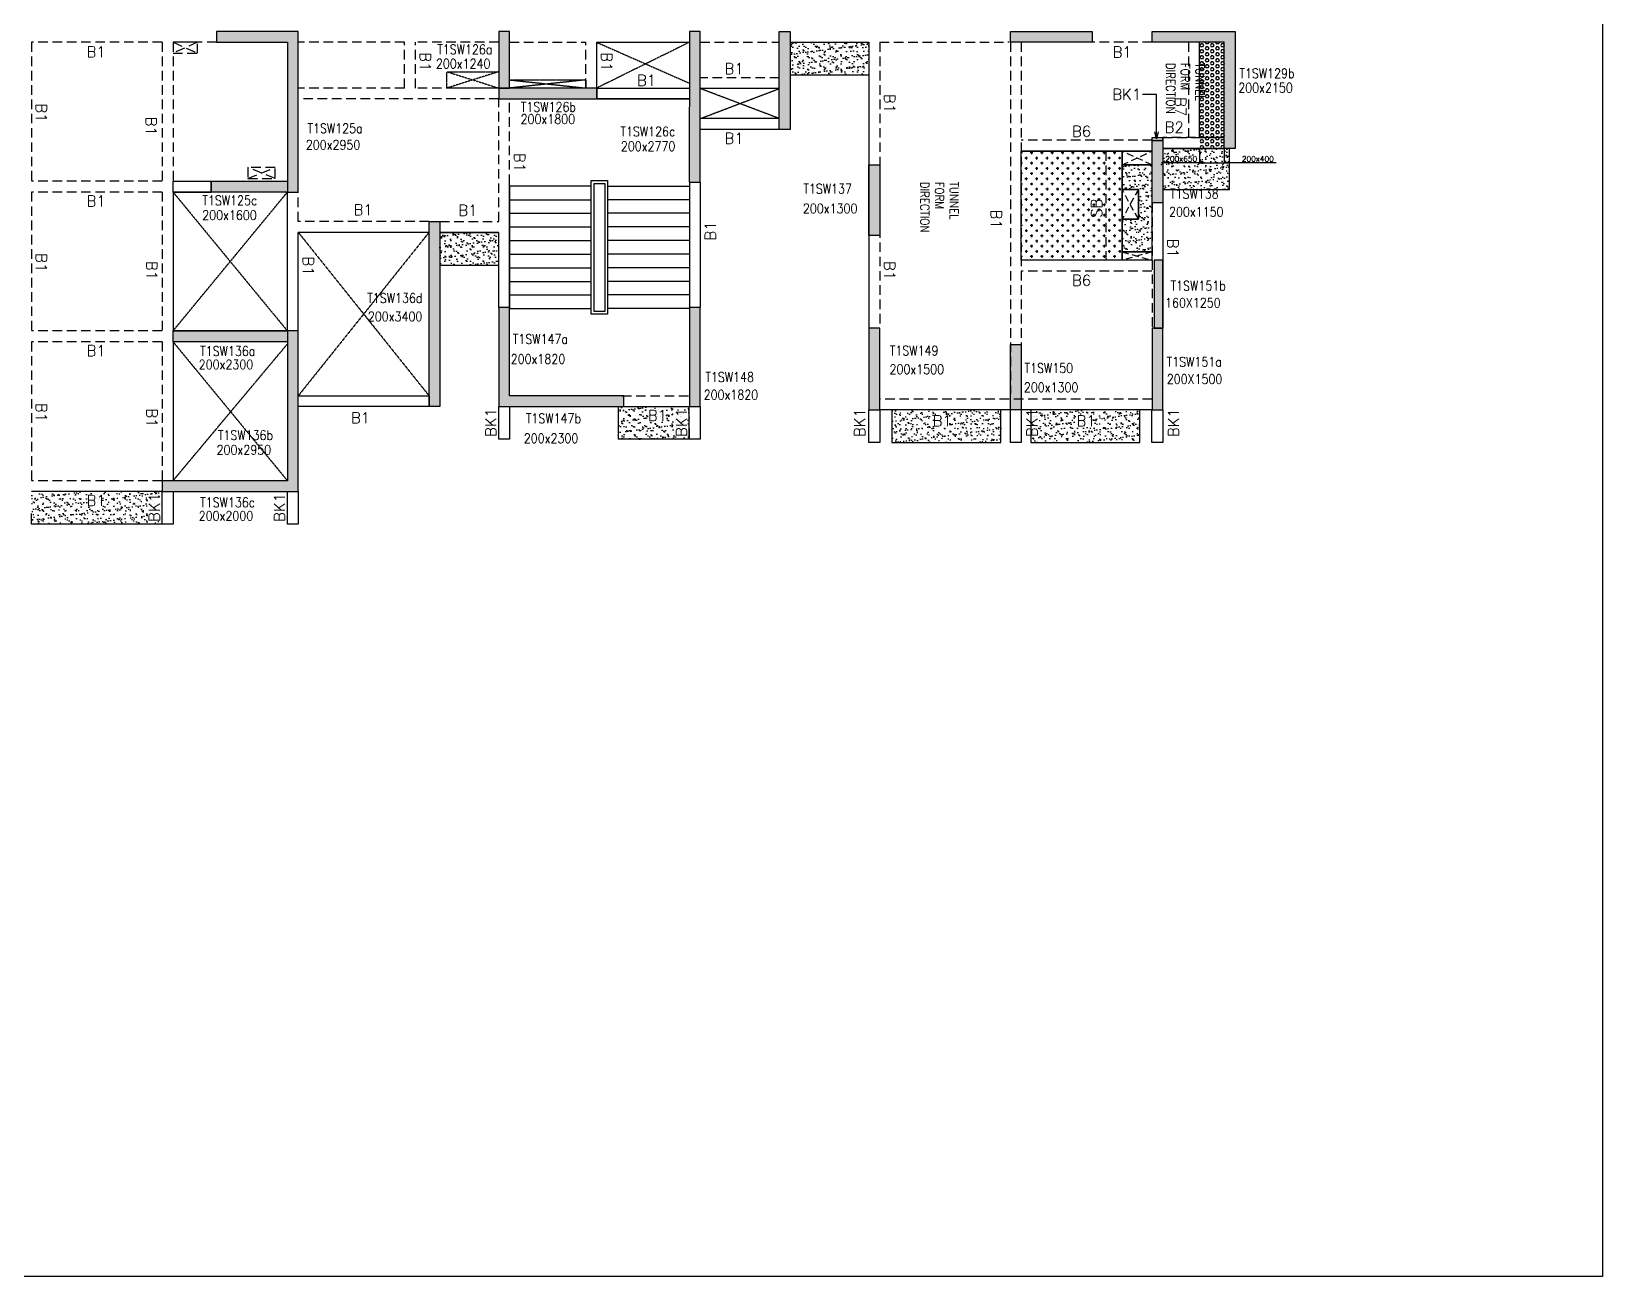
# Model space of a CAD drawing. Header units: millimetres. Extents: x 1078357 to 2594950, y -5122486 to -4636555.
# Drawn here: x 1298697 to 1327545, y -4684349 to -4661484 of the extents above; entities that cross this region are included whole.
import ezdxf

# ---------------------------------------------------------------- set-up
doc = ezdxf.new("R2010")
doc.units = ezdxf.units.MM
doc.header["$PDMODE"] = 35
for name, pattern in [('CONTINOUS', [0]), ('HIDDEN', [0.375, 0.25, -0.125]), ('New Retail block$0$CONTINOUS', [0])]:
    doc.linetypes.add(name, pattern=pattern)
doc.layers.get('0').update_dxf_attribs({"lineweight": 0})
doc.layers.get('Defpoints').update_dxf_attribs({"lineweight": 0})
for name, color, linetype in [('B-200x325', 201, 'HIDDEN'), ('B-200x400', 44, 'HIDDEN'), ('DROP SLAB', 8, 'Continuous'), ('NON STR. RCC WALL', 6, 'Continuous'), ('S-BEAM', 3, 'HIDDEN'), ('S-BEAM NO.', 6, 'Continuous'), ('S-COLUMN', 1, 'Continuous'), ('S-CUTOUT', 8, 'HIDDEN'), ('S-SLAB-PROJECTION', 54, 'New Retail block$0$CONTINOUS'), ('S-STAIR', 31, 'Continuous'), ('SLAB FOLD', 8, 'Continuous'), ('TEXT', 7, 'Continuous')]:
    doc.layers.add(name, color=color, linetype=linetype)
for name, color, linetype, lineweight in [('Boundary', 40, 'Continuous', 30), ('COL. NO.', 30, 'Continuous', 25), ('COL. SIZE', 7, 'Continuous', 25), ('DIM', 9, 'Continuous', 25), ('HATCH', 8, 'Continuous', 30), ('Origin', 40, 'Continuous', 30)]:
    doc.layers.add(name, color=color, linetype=linetype, lineweight=lineweight)
doc.styles.add('Roman', font='romans')
doc.styles.add('ROMANS', font='romans.shx', dxfattribs={"width": 0.85})
doc.dimstyles.new('HARESH', dxfattribs={"dimtxt": 150, "dimasz": 75, "dimexe": 0, "dimexo": 0, "dimgap": 25, "dimtad": 1, "dimdec": 0, "dimdsep": 46, "dimtxsty": 'Roman', "dimblk": 'OBLIQUE', "dimcen": 225, "dimdle": 25, "dimclrd": 2, "dimclre": 2, "dimclrt": 7, "dimadec": 8, "dimazin": 1, "dimtfac": 1, "dimtdec": 0, "dimtmove": 0, "dimatfit": 0, "dimfxl": 1, "dimlwd": -1, "dimlwe": -1, "dimarcsym": 0})
pattern_1 = [(37.47015413, (-4966010.8, 23387093.43), (-4.72361136, 146.8264517), [0, -115.824, 0, -129.54, 0, -123.825]), (7.4701541, (-4966010.8, 23387093.43), (134.9689868, 214.9772528), [0, -62.484, 0, -104.394, 0, -40.005]), (327.47015413, (-4966104.53, 23387093.48), (237.29790347, 0.3075449), [0, -38.1, 0, -137.16, 0, -179.07]), (317.4701541, (-4966104.53, 23387093.48), (229.1017424, 66.759465), [0, -19.05, 0, -89.916, 0, -102.87])]

# ---------------------------------------------------------------- blocks, each defined once
blk = doc.blocks.new('_Oblique')
at = {"color": 0, "linetype": 'ByBlock', "lineweight": -2}
blk.add_line((-0.5, -0.5), (0.5, 0.5), dxfattribs=at)
blk = doc.blocks.new('*D1123')
at = {"layer": 'Defpoints', "color": 0, "ltscale": 700, "transparency": 16777216}
for p in [(1320146, -4663634, 0), (1320596, -4663634, 0), (1320596, -4663900)]:
    blk.add_point(p, dxfattribs=at)
at = {"layer": 'DIM', "color": 2, "ltscale": 700, "transparency": 16777216}
for p, q in [((1320146, -4663634), (1320146, -4663900)), ((1320596, -4663634), (1320596, -4663900)), ((1320146, -4663900), (1320071, -4663900)), ((1320146, -4663900), (1320596, -4663900)), ((1320146, -4663900), (1320596, -4663900)), ((1320596, -4663900), (1320671, -4663900)), ((1321553, -4663900), (1320596, -4663900))]:
    blk.add_line(p, q, dxfattribs=at)
at = {"layer": 'DIM', "color": 2, "ltscale": 700, "transparency": 16777216, "xscale": 75, "yscale": 75, "zscale": 75}
blk.add_blockref('_Oblique', (1320146, -4663900), dxfattribs=at)
at = {"layer": 'DIM', "color": 2, "ltscale": 700, "transparency": 16777216, "xscale": 75, "yscale": 75, "zscale": 75, "rotation": 180}
blk.add_blockref('_Oblique', (1320596, -4663900), dxfattribs=at)
at = {"layer": 'DIM', "color": 7, "ltscale": 700, "transparency": 16777216, "insert": (1321216, -4663825), "char_height": 150, "attachment_point": 5, "style": 'Roman'}
blk.add_mtext('{\\H0.666667x;200x400}', dxfattribs=at)
blk = doc.blocks.new('*D1124')
at = {"layer": 'Defpoints', "color": 0, "ltscale": 700, "transparency": 16777216}
for p in [(1319471, -4663634, 0), (1320146, -4663634), (1319471, -4663900)]:
    blk.add_point(p, dxfattribs=at)
at = {"layer": 'DIM', "color": 2, "ltscale": 700, "transparency": 16777216}
for p, q in [((1319471, -4663634), (1319471, -4663900)), ((1320146, -4663634), (1320146, -4663900)), ((1320171, -4663900), (1319446, -4663900))]:
    blk.add_line(p, q, dxfattribs=at)
at = {"layer": 'DIM', "color": 2, "ltscale": 700, "transparency": 16777216, "xscale": 75, "yscale": 75, "zscale": 75, "rotation": 180}
blk.add_blockref('_Oblique', (1319471, -4663900), dxfattribs=at)
at = {"layer": 'DIM', "color": 2, "ltscale": 700, "transparency": 16777216, "xscale": 75, "yscale": 75, "zscale": 75}
blk.add_blockref('_Oblique', (1320146, -4663900), dxfattribs=at)
at = {"layer": 'DIM', "color": 7, "ltscale": 700, "transparency": 16777216, "insert": (1319809, -4663825), "char_height": 150, "attachment_point": 5, "style": 'Roman'}
blk.add_mtext('{\\H0.666667x;200x650}', dxfattribs=at)

msp = doc.modelspace()

# ---------------------------------------------------------------- hatches: boundary and pattern name
at = {"layer": 'DROP SLAB'}
h = msp.add_hatch(dxfattribs=at)
h.set_pattern_fill('CROSS', color=8, scale=15, angle=0.03079)
h.set_pattern_definition([(180.03079016, (-3131444.87, 14069191.235), (-95.1987999, -95.3011726), [47.625, -142.875]), (270.03079016, (-3131468.69, 14069215.03), (95.3011726, -95.1987999), [47.625, -142.875])])
h.paths.add_polyline_path([(1318721.6, -4665684.2), (1316871.5, -4665684.1), (1316871.5, -4663684.3), (1318721.6, -4663684.4)])
at = {"layer": 'HATCH'}
h = msp.add_hatch(dxfattribs=at)
h.set_pattern_fill('AR-SAND', color=8, scale=3, angle=179.97015)
h.set_pattern_definition([(37.4701541, (-2763766.38, 14021004.98), (-4.72361136, 146.8264517), [0, -115.824, 0, -129.54, 0, -123.825]), (7.4701541, (-2763766.38, 14021004.98), (134.9689868, 214.9772528), [0, -62.484, 0, -104.394, 0, -40.005]), (327.4701541, (-2763860.1, 14021005.02), (237.2979035, 0.3075449), [0, -38.1, 0, -137.16, 0, -179.07]), (317.4701541, (-2763860.1, 14021005.02), (229.1017424, 66.759465), [0, -19.05, 0, -89.916, 0, -102.87])])
h.paths.add_polyline_path([(1314071.9, -4661684.3), (1312626.9, -4661684.3), (1312626.9, -4662284.5), (1314071.9, -4662284.5)])
at = {"layer": 'HATCH', "ltscale": 1000}
h = msp.add_hatch(dxfattribs=at)
h.set_pattern_fill('HEX', color=8, scale=10, angle=180)
h.set_pattern_definition([(180, (135672.024, 213489.83), (-7e-15, -54.99261315), [31.75, -63.5]), (300, (135672.024, 213489.83), (47.625, 27.4963066), [31.75, -63.5]), (240, (135640.274, 213489.83), (47.625, -27.4963066), [31.75, -63.5])])
h.paths.add_polyline_path([(1320596.7, -4663634.4), (1320146.7, -4663634.4), (1320146.7, -4661684.5), (1320596.7, -4661684.5)])
at = {"layer": 'HATCH'}
h = msp.add_hatch(dxfattribs=at)
h.set_pattern_fill('AR-SAND', color=8, scale=3, angle=179.97015)
h.set_pattern_definition([(37.4701541, (-2772886.37, 14019055.06), (-4.72361136, 146.8264517), [0, -115.824, 0, -129.54, 0, -123.825]), (7.4701541, (-2772886.37, 14019055.06), (134.9689868, 214.9772528), [0, -62.484, 0, -104.394, 0, -40.005]), (327.4701541, (-2772980.1, 14019055.11), (237.2979035, 0.3075449), [0, -38.1, 0, -137.16, 0, -179.07]), (317.4701541, (-2772980.1, 14019055.1), (229.1017424, 66.759465), [0, -19.05, 0, -89.916, 0, -102.87])])
h.paths.add_polyline_path([(1320696.6, -4663634.3), (1319471.9, -4663634.3), (1319471.9, -4664384.3), (1320696.6, -4664384.3)])
h = msp.add_hatch(dxfattribs=at)
h.set_pattern_fill('AR-SAND', color=8, scale=3, angle=359.97015)
h.set_pattern_definition([(37.47015413, (-3703111.55, 18703074.26), (-4.72361136, 146.8264517), [0, -115.824, 0, -129.54, 0, -123.825]), (7.4701541, (-3703111.55, 18703074.26), (134.9689868, 214.9772528), [0, -62.484, 0, -104.394, 0, -40.005]), (327.4701541, (-3703205.27, 18703074.31), (237.2979035, 0.3075449), [0, -38.1, 0, -137.16, 0, -179.07]), (317.4701541, (-3703205.27, 18703074.3), (229.1017424, 66.759465), [0, -19.05, 0, -89.916, 0, -102.87])])
h.paths.add_polyline_path([(1319271.6, -4665534.4), (1318721.6, -4665534.4), (1318721.6, -4664934.3), (1319021.6, -4664934.3), (1319021.6, -4664384.4), (1318721.6, -4664384.4), (1318721.6, -4663934.4), (1319271.6, -4663934.4)])
h = msp.add_hatch(dxfattribs=at)
h.set_pattern_fill('AR-SAND', color=8, scale=3, angle=179.97015)
h.set_pattern_definition([(37.47015413, (-3860991.09, 18705024.16), (-4.72361136, 146.8264517), [0, -115.824, 0, -129.54, 0, -123.825]), (7.4701541, (-3860991.1, 18705024.16), (134.9689868, 214.9772528), [0, -62.484, 0, -104.394, 0, -40.005]), (327.4701541, (-3861084.82, 18705024.21), (237.2979035, 0.3075449), [0, -38.1, 0, -137.16, 0, -179.07]), (317.4701541, (-3861084.82, 18705024.21), (229.1017424, 66.759465), [0, -19.05, 0, -89.916, 0, -102.87])])
h.paths.add_polyline_path([(1307276.9, -4665174.3), (1306196.9, -4665174.3), (1306196.9, -4665774.3), (1307276.9, -4665774.3)])
h = msp.add_hatch(dxfattribs=at)
h.set_pattern_fill('AR-SAND', color=8, scale=3, angle=179.97015)
h.set_pattern_definition(pattern_1)
h.paths.add_polyline_path([(1310776.9, -4668972.7), (1309476.9, -4668974.4), (1309476.9, -4668374.4), (1309536.9, -4668374.4), (1309576.9, -4668374.4), (1310776.9, -4668374.4), (1310776.9, -4668972.7)], is_closed=False)
h.paths.add_polyline_path([(1310369.6, -4668387.9), (1310002.9, -4668387.9), (1310002.9, -4668687.9), (1310369.6, -4668687.9)], flags=24)
h = msp.add_hatch(dxfattribs=at)
h.set_pattern_fill('AR-SAND', color=8, scale=3, angle=179.97015)
h.set_pattern_definition([(37.47015413, (-3868786.08, 18703074.25), (-4.72361136, 146.8264517), [0, -115.824, 0, -129.54, 0, -123.825]), (7.4701541, (-3868786.08, 18703074.25), (134.9689868, 214.9772528), [0, -62.484, 0, -104.394, 0, -40.005]), (327.4701541, (-3868879.81, 18703074.3), (237.2979035, 0.3075449), [0, -38.1, 0, -137.16, 0, -179.07]), (317.4701541, (-3868879.81, 18703074.3), (229.1017424, 66.759465), [0, -19.05, 0, -89.916, 0, -102.87])])
h.paths.add_polyline_path([(1316496.9, -4668434.4), (1314496.9, -4668434.4), (1314496.9, -4669034.4), (1316496.9, -4669034.4)])
h = msp.add_hatch(dxfattribs=at)
h.set_pattern_fill('AR-SAND', color=8, scale=3, angle=179.97015)
h.set_pattern_definition([(37.47015413, (-3871336.08, 18703074.25), (-4.72361136, 146.8264517), [0, -115.824, 0, -129.54, 0, -123.825]), (7.4701541, (-3871336.08, 18703074.25), (134.9689868, 214.9772528), [0, -62.484, 0, -104.394, 0, -40.005]), (327.4701541, (-3871429.81, 18703074.3), (237.2979035, 0.3075449), [0, -38.1, 0, -137.16, 0, -179.07]), (317.4701541, (-3871429.81, 18703074.3), (229.1017424, 66.759465), [0, -19.05, 0, -89.916, 0, -102.87])])
h.paths.add_polyline_path([(1319046.9, -4668434.4), (1317046.9, -4668434.4), (1317046.9, -4669034.4), (1319046.9, -4669034.4)])
h = msp.add_hatch(dxfattribs=at)
h.set_pattern_fill('AR-SAND', color=8, scale=3, angle=179.97015)
h.set_pattern_definition(pattern_1)
h.paths.add_polyline_path([(1298696.9, -4669934.4), (1301096.9, -4669934.4), (1301096.9, -4670534.4), (1298696.9, -4670534.4)])
at = {"layer": 'S-COLUMN', "lineweight": 25}
h = msp.add_hatch(color=1, dxfattribs=at)
h.dxf.hatch_style = 1
h.paths.add_polyline_path([(1302096.7, -4661684.4), (1303396.7, -4661684.4), (1303396.7, -4664434.4), (1303596.7, -4664434.4), (1303596.7, -4661484.4), (1302096.7, -4661484.4)])
h = msp.add_hatch(color=1, dxfattribs=at)
h.dxf.hatch_style = 1
h.paths.add_polyline_path([(1307476.7, -4661484.4), (1307276.7, -4661484.4), (1307276.7, -4662524.4), (1307476.7, -4662524.4)])
h = msp.add_hatch(color=1, dxfattribs=at)
h.dxf.hatch_style = 1
h.paths.add_polyline_path([(1310976.7, -4661484.4), (1310776.7, -4661484.4), (1310776.7, -4664254.4), (1310976.7, -4664254.4)])
h = msp.add_hatch(color=1, dxfattribs=at)
h.dxf.hatch_style = 1
h.paths.add_polyline_path([(1312626.7, -4663284.4), (1312426.7, -4663284.4), (1312426.7, -4661484.4), (1312626.7, -4661484.4)])
h = msp.add_hatch(color=1, dxfattribs=at)
h.dxf.hatch_style = 1
h.paths.add_polyline_path([(1316671.7, -4661484.4), (1318171.7, -4661484.4), (1318171.7, -4661684.4), (1316671.7, -4661684.4)])
h = msp.add_hatch(color=1, dxfattribs=at)
h.dxf.hatch_style = 1
h.paths.add_polyline_path([(1320596.7, -4661684.4), (1319271.7, -4661684.4), (1319271.7, -4661484.4), (1320796.7, -4661484.4), (1320796.7, -4663634.4), (1320596.7, -4663634.4)])
h = msp.add_hatch(color=1, dxfattribs=at)
h.dxf.hatch_style = 1
h.paths.add_polyline_path([(1307276.7, -4662724.4), (1309076.7, -4662724.4), (1309076.7, -4662524.5), (1307276.7, -4662524.5)])
h = msp.add_hatch(color=1, dxfattribs=at)
h.dxf.hatch_style = 1
h.paths.add_polyline_path([(1319271.7, -4663484.4), (1319471.7, -4663484.4), (1319471.7, -4664634.4), (1319271.7, -4664634.4)])
h = msp.add_hatch(color=1, dxfattribs=at)
h.dxf.hatch_style = 1
h.paths.add_polyline_path([(1314221.7, -4663934.4), (1314207.9, -4663934.4), (1314163, -4663934.4), (1314071.7, -4663934.4), (1314071.7, -4665234.4), (1314271.7, -4665234.4), (1314271.7, -4664084.4), (1314271.7, -4663934.4)])
h = msp.add_hatch(color=1, dxfattribs=at)
h.dxf.hatch_style = 1
h.paths.add_polyline_path([(1303396.7, -4664234.4), (1303396.7, -4664434.4), (1301996.7, -4664434.4), (1301996.7, -4664234.4)])
h = msp.add_hatch(color=1, dxfattribs=at)
h.dxf.hatch_style = 1
h.paths.add_polyline_path([(1305996.7, -4664974.4), (1305996.7, -4668374.4), (1306196.7, -4668374.4), (1306196.7, -4664974.4)])
at = {"layer": 'S-COLUMN', "lineweight": 25, "extrusion": (-1.00316e-06, -2.11765e-11, 1)}
h = msp.add_hatch(color=1, dxfattribs=at)
h.dxf.hatch_style = 1
h.paths.add_polyline_path([(1319311.7, -4666934.4), (1319471.7, -4666934.4), (1319471.7, -4665684.2), (1319311.7, -4665684.2)])
at = {"layer": 'S-COLUMN', "lineweight": 25}
h = msp.add_hatch(color=1, dxfattribs=at)
h.dxf.hatch_style = 1
h.paths.add_polyline_path([(1307276.7, -4668374.4), (1309576.7, -4668374.4), (1309576.7, -4668174.4), (1307476.7, -4668174.4), (1307476.7, -4666554.4), (1307276.7, -4666554.4)])
h = msp.add_hatch(color=1, dxfattribs=at)
h.dxf.hatch_style = 1
h.paths.add_polyline_path([(1310976.7, -4666554.4), (1310776.7, -4666554.4), (1310776.7, -4668374.4), (1310976.7, -4668374.4)])
h = msp.add_hatch(color=1, dxfattribs=at)
h.dxf.hatch_style = 1
h.paths.add_polyline_path([(1301096.7, -4669934.4), (1303596.7, -4669934.4), (1303596.7, -4666984.4), (1303396.7, -4666984.4), (1303396.7, -4669734.4), (1301096.7, -4669734.4), (1301096.7, -4669934.4)], is_closed=False)
h = msp.add_hatch(color=1, dxfattribs=at)
h.dxf.hatch_style = 1
h.paths.add_polyline_path([(1301296.7, -4666984.4), (1303396.7, -4666984.4), (1303396.7, -4667184.4), (1301296.7, -4667184.4)])
h = msp.add_hatch(color=1, dxfattribs=at)
h.dxf.hatch_style = 1
h.paths.add_polyline_path([(1303396.7, -4666984.4), (1301296.7, -4666984.4), (1301296.7, -4667184.4), (1303396.7, -4667184.4)])
h = msp.add_hatch(color=1, dxfattribs=at)
h.dxf.hatch_style = 1
h.paths.add_polyline_path([(1314071.7, -4668434.4), (1314271.7, -4668434.4), (1314271.7, -4666934.4), (1314071.7, -4666934.4)])
h = msp.add_hatch(color=1, dxfattribs=at)
h.dxf.hatch_style = 1
h.paths.add_polyline_path([(1319271.7, -4668434.4), (1319471.7, -4668434.4), (1319471.7, -4666934.4), (1319271.7, -4666934.4)])
h = msp.add_hatch(color=1, dxfattribs=at)
h.dxf.hatch_style = 1
h.paths.add_polyline_path([(1316871.7, -4667234.4), (1316871.7, -4668434.4), (1316671.7, -4668434.4), (1316671.7, -4667234.4)])

# ---------------------------------------------------------------- linework, layer by layer
at = {"layer": 'B-200x400', "linetype": 'HIDDEN', "ltscale": 500}
msp.add_line((1320146.4, -4663434.4, 0), (1320596.4, -4663434.4, 0), dxfattribs=at)
at = {"layer": 'B-200x400', "linetype": 'ByBlock', "ltscale": 500}
msp.add_line((1320146.4, -4663634.4, 0), (1320596.4, -4663634.4, 0), dxfattribs=at)
at = {"layer": 'Boundary', "ltscale": 700, "elevation": 0}
msp.add_lwpolyline([(1220842.9, -4636994.1), (1327544.7, -4636994.1), (1327544.7, -4684348.8), (1220842.9, -4684348.8)], close=True, dxfattribs=at)
at = {"layer": 'DROP SLAB', "color": 3, "linetype": 'CONTINOUS', "ltscale": 500, "elevation": 0}
for points in [[(1318721.6, -4665684.2), (1316871.5, -4665684.1), (1316871.5, -4663684.3), (1318721.6, -4663684.4)], [(1319271.4, -4663934.4), (1318721.6, -4663934.4), (1318721.6, -4663684.4), (1319271.4, -4663684.4)], [(1319021.6, -4664934.4), (1318721.6, -4664934.4), (1318721.6, -4664384.4), (1319021.6, -4664384.4)], [(1319271.6, -4665684.1), (1318721.6, -4665684.1), (1318721.6, -4665534.4), (1319271.6, -4665534.4)]]:
    msp.add_lwpolyline(points, close=True, dxfattribs=at)
at = {"layer": 'NON STR. RCC WALL', "elevation": 0}
for points in [[(1310776.7, -4662524.4), (1310776.7, -4662724.4), (1309076.7, -4662724.4), (1309076.7, -4662524.5)], [(1301996.7, -4664234.4), (1301996.7, -4664434.4), (1301296.7, -4664434.5), (1301296.7, -4664234.5)], [(1305996.7, -4668174.4), (1305996.7, -4668374.4), (1303596.7, -4668374.4), (1303596.7, -4668174.4)]]:
    msp.add_lwpolyline(points, close=True, dxfattribs=at)
at = {"layer": 'Origin', "ltscale": 700}
msp.add_point((1303396.7, -4669734.4, 0), dxfattribs=at)
at = {"layer": 'S-BEAM', "linetype": 'HIDDEN', "ltscale": 700}
for p, q in [((1298696.9, -4661684.4, 0), (1298696.9, -4664234.4, 0)), ((1301096.9, -4661684.4, 0), (1298696.9, -4661684.4, 0)), ((1301096.9, -4661684.4, 0), (1301096.9, -4664234.4, 0)), ((1301296.9, -4661684.4, 0), (1301296.9, -4664234.4, 0)), ((1302096.9, -4661684.4, 0), (1301296.9, -4661684.4, 0)), ((1305546.9, -4661684.4, 0), (1303596.9, -4661684.4, 0)), ((1305546.9, -4662524.4, 0), (1305546.9, -4661684.4, 0)), ((1307276.9, -4661684.4, 0), (1305746.9, -4661684.4, 0)), ((1305746.9, -4662524.4, 0), (1305746.9, -4661684.4, 0)), ((1307476.9, -4661684.4, 0), (1308876.9, -4661684.4, 0)), ((1308876.9, -4662524.4, 0), (1308876.9, -4661684.4, 0)), ((1310976.9, -4661684.4, 0), (1312426.9, -4661684.4, 0)), ((1314271.9, -4661684.4, 0), (1314271.9, -4666934.3, 0)), ((1314271.9, -4661684.4, 0), (1316621.9, -4661684.4, 0)), ((1319271.9, -4661684.4, 0), (1316621.9, -4661684.4, 0)), ((1316671.9, -4661684.4, 0), (1316671.9, -4668134.3, 0)), ((1316871.9, -4661684.4, 0), (1316871.9, -4668134.3, 0)), ((1312426.9, -4662334.3, 0), (1310976.9, -4662334.3, 0)), ((1305546.9, -4662524.4, 0), (1303596.9, -4662524.4, 0)), ((1307276.9, -4662524.4, 0), (1305746.9, -4662524.4, 0)), ((1307276.9, -4662724.4, 0), (1303596.9, -4662724.4, 0)), ((1307276.9, -4664974.4, 0), (1307276.9, -4662724.4, 0)), ((1307476.9, -4664284.4, 0), (1307476.9, -4662724.4, 0)), ((1319471.6, -4663434.4, 0), (1320146.4, -4663434.4, 0)), ((1320596.9, -4663434.3, 0), (1319471.9, -4663434.3, 0)), ((1318421.6, -4663684.4, 0), (1318421.6, -4665684.2, 0)), ((1301096.9, -4664234.4, 0), (1298696.9, -4664234.4, 0)), ((1301296.5, -4664234.4, 0), (1301996.5, -4664234.4, 0)), ((1298696.9, -4664434.4, 0), (1298696.9, -4666984.4, 0)), ((1301096.9, -4664434.4, 0), (1298696.9, -4664434.4, 0)), ((1301096.9, -4664434.4, 0), (1301096.9, -4666984.4, 0)), ((1303596.9, -4664974.4, 0), (1303596.9, -4664434.4, 0)), ((1319271.9, -4664634.4, 0), (1319271.9, -4666934.3, 0)), ((1305996.9, -4664974.4, 0), (1303596.9, -4664974.4, 0)), ((1306196.9, -4664974.4, 0), (1307276.9, -4664974.4, 0)), ((1301096.9, -4666984.4, 0), (1298696.9, -4666984.4, 0)), ((1298696.9, -4667184.4, 0), (1298696.9, -4669774.3, 0)), ((1301096.9, -4667184.4, 0), (1298696.9, -4667184.4, 0)), ((1301096.9, -4667184.4, 0), (1301096.9, -4669774.3, 0)), ((1309536.9, -4668174.4, 0), (1310776.9, -4668174.4, 0)), ((1319271.9, -4668234.4, 0), (1314271.9, -4668234.4, 0)), ((1301096.9, -4669734.4, 0), (1298696.9, -4669734.4, 0))]:
    msp.add_line(p, q, dxfattribs=at)
at = {"layer": 'S-BEAM', "linetype": 'CONTINOUS', "ltscale": 700}
for p, q in [((1309076.9, -4662524.4, 0), (1309076.9, -4661684.4, 0)), ((1309076.9, -4661684.4, 0), (1310776.9, -4661684.4, 0)), ((1312626.9, -4661684.4, 0), (1314071.9, -4661684.4, 0)), ((1314071.9, -4661684.4, 0), (1314071.9, -4666934.3, 0)), ((1319471.6, -4663634.4, 0), (1320146.4, -4663634.4, 0)), ((1307476.9, -4666554.4, 0), (1307476.9, -4664284.4, 0)), ((1301296.5, -4664434.4, 0), (1301996.5, -4664434.4, 0)), ((1301296.9, -4664434.4, 0), (1301296.9, -4666984.4, 0)), ((1303396.9, -4666984.4, 0), (1303396.9, -4664434.4, 0)), ((1319471.9, -4664634.4, 0), (1319471.9, -4666934.3, 0)), ((1305996.9, -4665174.4, 0), (1303596.9, -4665174.4, 0)), ((1303596.9, -4666984.4, 0), (1303596.9, -4665174.4, 0)), ((1306196.9, -4665174.4, 0), (1307276.9, -4665174.4, 0)), ((1307276.9, -4666554.4, 0), (1307276.9, -4665174.4, 0)), ((1303396.9, -4666984.4, 0), (1301296.9, -4666984.4, 0)), ((1301296.9, -4667184.4, 0), (1301296.9, -4669734.4, 0)), ((1303396.9, -4667184.4, 0), (1301296.9, -4667184.4, 0)), ((1307276.7, -4668974.3, 0), (1307276.7, -4668374.3, 0)), ((1307476.7, -4668374.3, 0), (1307476.7, -4668974.3, 0)), ((1309536.9, -4668374.4, 0), (1310776.9, -4668374.4, 0)), ((1310776.6, -4668974.3, 0), (1310776.6, -4668374.3, 0)), ((1310976.6, -4668374.3, 0), (1310976.6, -4668974.3, 0)), ((1314071.6, -4669034.4, 0), (1314071.6, -4668434.4, 0)), ((1314271.6, -4668434.4, 0), (1314271.6, -4669034.4, 0)), ((1319271.9, -4668434.4, 0), (1314271.9, -4668434.4, 0)), ((1316671.6, -4669034.4, 0), (1316671.6, -4668434.4, 0)), ((1316871.6, -4668434.4, 0), (1316871.6, -4669034.4, 0)), ((1319271.6, -4669034.4, 0), (1319271.6, -4668434.4, 0)), ((1319471.6, -4668434.4, 0), (1319471.6, -4669034.4, 0)), ((1307476.7, -4668974.3, 0), (1307276.7, -4668974.3, 0)), ((1310976.6, -4668974.3, 0), (1310776.6, -4668974.3, 0)), ((1314271.6, -4669034.4, 0), (1314071.6, -4669034.4, 0)), ((1316871.6, -4669034.4, 0), (1316671.6, -4669034.4, 0)), ((1319471.6, -4669034.4, 0), (1319271.6, -4669034.4, 0)), ((1301096.9, -4669934.4, 0), (1298696.9, -4669934.4, 0)), ((1301096.6, -4670534.4, 0), (1301096.6, -4669934.4, 0)), ((1301296.6, -4669934.4, 0), (1301296.6, -4670534.4, 0)), ((1303396.6, -4670534.4, 0), (1303396.6, -4669934.4, 0)), ((1303596.6, -4669934.4, 0), (1303596.6, -4670534.4, 0)), ((1301296.6, -4670534.4, 0), (1301096.6, -4670534.4, 0)), ((1303596.6, -4670534.4, 0), (1303396.6, -4670534.4, 0))]:
    msp.add_line(p, q, dxfattribs=at)
at = {"layer": 'S-BEAM', "ltscale": 700}
for p, q in [((1319946.4, -4663434.4, 0), (1319946.4, -4661684.4, 0)), ((1319271.4, -4663484.3, 0), (1316871.6, -4663484.3, 0)), ((1319271.6, -4665884.1, 0), (1316871.6, -4665884.1, 0))]:
    msp.add_line(p, q, dxfattribs=at)
at = {"layer": 'S-BEAM', "linetype": 'Continuous', "ltscale": 700}
for p, q in [((1320146.4, -4663434.4, 0), (1320146.4, -4661695, 0)), ((1309076.7, -4662524.5, 0), (1310776.7, -4662524.4, 0)), ((1312426.9, -4662534.3, 0), (1310976.9, -4662534.3, 0)), ((1309076.7, -4662724.4, 0), (1310776.7, -4662724.5, 0)), ((1312426.9, -4663084.3, 0), (1310976.9, -4663084.3, 0)), ((1312426.9, -4663284.3, 0), (1310976.9, -4663284.3, 0)), ((1319471.6, -4663484.4, 0), (1319471.6, -4663434.4, 0)), ((1319271.4, -4663684.3, 0), (1316871.6, -4663684.3, 0)), ((1320796.9, -4663634.3, 0), (1319471.9, -4663634.3, 0)), ((1310776.9, -4664254.4, 0), (1310776.9, -4666554.4, 0)), ((1310976.9, -4664254.4, 0), (1310976.9, -4666554.4, 0)), ((1319271.6, -4665684.1, 0), (1316871.6, -4665684.1, 0))]:
    msp.add_line(p, q, dxfattribs=at)
at = {"layer": 'S-BEAM', "linetype": 'ByBlock', "ltscale": 700}
msp.add_line((1318721.6, -4663684.4, 0), (1318721.6, -4665684.2, 0), dxfattribs=at)
at = {"layer": 'S-BEAM', "linetype": 'Continuous', "ltscale": 700, "elevation": 0}
msp.add_lwpolyline([(1319471.9, -4663484.4), (1319271.9, -4663484.4), (1319271.9, -4663434.2), (1319471.9, -4663434.2)], close=True, dxfattribs=at)
at = {"layer": 'S-BEAM', "linetype": 'CONTINOUS', "ltscale": 700, "elevation": 0}
msp.add_lwpolyline([(1303596.9, -4668174.4), (1305996.7, -4668174.4), (1305996.7, -4668374.4), (1303596.9, -4668374.4)], close=True, dxfattribs=at)
at = {"layer": 'S-COLUMN', "color": 1, "lineweight": 25}
msp.add_line((1309076.7, -4662524.5, 0), (1309076.7, -4662724.4, 0), dxfattribs=at)
at = {"layer": 'S-COLUMN', "color": 1, "lineweight": 25, "elevation": 0}
for points in [[(1302096.7, -4661684.4), (1303396.7, -4661684.4), (1303396.7, -4664434.4), (1303596.7, -4664434.4), (1303596.7, -4661484.4), (1302096.7, -4661484.4), (1302096.7, -4661684.4)], [(1320596.7, -4661684.4), (1319271.7, -4661684.4), (1319271.7, -4661484.4), (1320796.7, -4661484.4), (1320796.7, -4663634.4), (1320596.7, -4663634.4), (1320596.7, -4661684.4)], [(1301096.7, -4669934.4), (1303596.7, -4669934.4), (1303596.7, -4666984.4), (1303396.7, -4666984.4), (1303396.7, -4669734.4), (1301096.7, -4669734.4), (1301096.7, -4669934.4)]]:
    msp.add_lwpolyline(points, dxfattribs=at)
for points in [[(1307476.7, -4661484.4), (1307276.7, -4661484.4), (1307276.7, -4662524.5), (1307476.7, -4662524.5)], [(1310976.7, -4661484.4), (1310776.7, -4661484.4), (1310776.6, -4664254.4), (1310976.6, -4664254.4)], [(1312626.7, -4663284.4), (1312426.7, -4663284.4), (1312426.7, -4661484.4), (1312626.7, -4661484.4)], [(1316671.7, -4661484.4), (1318171.7, -4661484.4), (1318171.7, -4661684.4), (1316671.7, -4661684.4)], [(1307276.7, -4662724.4), (1309076.7, -4662724.4), (1309076.7, -4662524.5), (1307276.7, -4662524.5)], [(1319271.7, -4663484.4), (1319471.7, -4663484.4), (1319471.7, -4664634.4), (1319271.7, -4664634.4)], [(1314071.7, -4663934.4), (1314271.7, -4663934.4), (1314271.7, -4665234.4), (1314071.7, -4665234.4)], [(1303396.7, -4664234.4), (1303396.7, -4664434.4), (1301996.7, -4664434.4), (1301996.7, -4664234.4)], [(1305996.7, -4664974.4), (1306196.7, -4664974.4), (1306196.7, -4668374.4), (1305996.7, -4668374.4)], [(1307276.7, -4668374.4), (1309576.7, -4668374.4), (1309576.7, -4668174.4), (1307476.7, -4668174.4), (1307476.7, -4666554.4), (1307276.7, -4666554.4)], [(1310976.7, -4666554.4), (1310776.7, -4666554.4), (1310776.7, -4668374.4), (1310976.7, -4668374.4)], [(1301296.7, -4666984.4), (1303396.7, -4666984.4), (1303396.7, -4667184.4), (1301296.7, -4667184.4)], [(1314071.7, -4668434.4), (1314271.7, -4668434.4), (1314271.7, -4666934.4), (1314071.7, -4666934.4)], [(1319271.7, -4668434.4), (1319471.7, -4668434.4), (1319471.7, -4666934.4), (1319271.7, -4666934.4)], [(1316671.7, -4667234.6), (1316871.7, -4667234.6), (1316871.7, -4668434.4), (1316671.7, -4668434.4)]]:
    msp.add_lwpolyline(points, close=True, dxfattribs=at)
at = {"layer": 'S-COLUMN', "color": 1, "lineweight": 25, "extrusion": (-1.00316e-06, -2.11765e-11, 1), "elevation": -1.3}
msp.add_lwpolyline([(1319311.7, -4666934.4), (1319471.7, -4666934.4), (1319471.7, -4665684.2), (1319311.7, -4665684.2)], close=True, dxfattribs=at)
at = {"layer": 'S-CUTOUT', "ltscale": 700}
for p, q in [((1301296.6, -4661684.4, 0), (1301746.6, -4661884.4, 0)), ((1301746.6, -4661684.4, 0), (1301296.6, -4661884.4, 0)), ((1302671.6, -4664184.4, 0), (1303171.6, -4663984.4, 0)), ((1303171.6, -4664184.4, 0), (1302671.6, -4663984.4, 0))]:
    msp.add_line(p, q, dxfattribs=at)
at = {"layer": 'S-CUTOUT'}
for p, q in [((1309076.9, -4661684.4, 0), (1310776.9, -4662434.4, 0)), ((1310776.9, -4661684.4, 0), (1309076.9, -4662524.4, 0)), ((1306326.9, -4662224.3, 0), (1307276.9, -4662524.4, 0)), ((1307276.9, -4662224.3, 0), (1306326.9, -4662524.3, 0)), ((1308876.9, -4662374.3, 0), (1307476.9, -4662524.4, 0)), ((1307476.9, -4662374.3, 0), (1308876.9, -4662524.4, 0)), ((1310976.9, -4663084.3, 0), (1312426.9, -4662534.3, 0)), ((1312426.9, -4663084.3, 0), (1310976.9, -4662534.3, 0))]:
    msp.add_line(p, q, dxfattribs=at)
at = {"layer": 'S-CUTOUT', "ltscale": 500}
for p, q in [((1319271.6, -4663934.4, 0), (1318721.6, -4663684.3, 0)), ((1318721.6, -4663934.4, 0), (1319271.4, -4663684.3, 0)), ((1319021.6, -4664934.4, 0), (1318721.6, -4664384.4, 0)), ((1319021.6, -4664384.4, 0), (1318721.6, -4664934.3, 0)), ((1319271.6, -4665534.4, 0), (1318721.6, -4665684.1, 0)), ((1318721.6, -4665534.4, 0), (1319270.8, -4665684.1, 0))]:
    msp.add_line(p, q, dxfattribs=at)
at = {"layer": 'S-CUTOUT', "ltscale": 700, "elevation": 0}
for points in [[(1301746.6, -4661684.4), (1301296.6, -4661684.4), (1301296.6, -4661884.4), (1301746.6, -4661884.4)], [(1303171.6, -4663984.4), (1302671.6, -4663984.4), (1302671.6, -4664184.4), (1303171.6, -4664184.4)]]:
    msp.add_lwpolyline(points, close=True, dxfattribs=at)
at = {"layer": 'S-CUTOUT', "elevation": 0}
for points in [[(1306326.9, -4662224.3), (1307276.9, -4662224.3), (1307276.9, -4662524.3), (1306326.9, -4662524.3)], [(1307476.9, -4662374.3), (1308876.9, -4662374.3), (1308876.9, -4662524.3), (1307476.9, -4662524.3)]]:
    msp.add_lwpolyline(points, close=True, dxfattribs=at)
for points in [[(1301296.9, -4666984.4), (1303396.9, -4664434.4)], [(1301296.9, -4664434.4), (1303396.9, -4666984.4)], [(1305996.9, -4665174.4), (1303596.9, -4668174.4)], [(1303596.9, -4665174.4), (1305996.9, -4668174.4)], [(1301296.9, -4667184.4), (1303396.9, -4669734.4)], [(1301296.9, -4669734.4), (1303396.9, -4667224.3)]]:
    msp.add_lwpolyline(points, dxfattribs=at)
at = {"layer": 'S-SLAB-PROJECTION'}
for p, q in [((1312626.9, -4662284.4, 0), (1314071.9, -4662284.4, 0)), ((1310776.9, -4668972.7, 0), (1310776.9, -4668774.4, 0)), ((1298696.9, -4670534.4, 0), (1298696.9, -4670334.4, 0)), ((1301096.9, -4670534.4, 0), (1301096.9, -4670334.4, 0)), ((1301096.9, -4670534.4, 0), (1298696.9, -4670534.4, 0))]:
    msp.add_line(p, q, dxfattribs=at)
at = {"layer": 'S-SLAB-PROJECTION', "elevation": 0}
for points in [[(1320696.6, -4663634.3), (1319471.9, -4663634.3), (1319471.9, -4664384.3), (1320696.6, -4664384.3)], [(1307276.9, -4665174.3), (1306196.9, -4665174.3), (1306196.9, -4665774.3), (1307276.9, -4665774.3)], [(1316496.9, -4668434.4), (1314496.9, -4668434.4), (1314496.9, -4669034.4), (1316496.9, -4669034.4)], [(1319046.9, -4668434.4), (1317046.9, -4668434.4), (1317046.9, -4669034.4), (1319046.9, -4669034.4)]]:
    msp.add_lwpolyline(points, close=True, dxfattribs=at)
msp.add_lwpolyline([(1310776.9, -4668972.7), (1309476.9, -4668974.4), (1309476.9, -4668374.4)], dxfattribs=at)
at = {"layer": 'S-STAIR', "elevation": 0}
for points in [[(1308976.9, -4664324.4), (1307476.9, -4664324.4)], [(1307476.9, -4664324.4), (1307476.9, -4666574.4), (1308976.9, -4666574.4)], [(1309276.9, -4664324.4), (1310776.9, -4664324.4)], [(1310776.9, -4664324.4), (1310776.9, -4666574.4), (1309276.9, -4666574.4)], [(1307476.9, -4664574.4), (1308976.9, -4664574.4)], [(1310776.9, -4664574.4), (1309276.9, -4664574.4)], [(1307476.9, -4664824.4), (1308976.9, -4664824.4)], [(1310776.9, -4664824.4), (1309276.9, -4664824.4)], [(1307476.9, -4665074.4), (1308976.9, -4665074.4)], [(1310776.9, -4665074.4), (1309276.9, -4665074.4)], [(1307476.9, -4665324.4), (1308976.9, -4665324.4)], [(1307476.9, -4665574.4), (1308976.9, -4665574.4)], [(1310776.9, -4665324.4), (1309276.9, -4665324.4)], [(1310776.9, -4665574.4), (1309276.9, -4665574.4)], [(1307476.9, -4665824.4), (1308976.9, -4665824.4)], [(1310776.9, -4665824.4), (1309276.9, -4665824.4)], [(1307476.9, -4666074.4), (1308976.9, -4666074.4)], [(1310776.9, -4666074.4), (1309276.9, -4666074.4)], [(1307476.9, -4666324.4), (1308976.9, -4666324.4)], [(1310776.9, -4666324.4), (1309276.9, -4666324.4)]]:
    msp.add_lwpolyline(points, dxfattribs=at)
for points in [[(1309276.9, -4664224.4), (1309276.9, -4666674.4), (1308976.9, -4666674.4), (1308976.9, -4664224.4)], [(1309226.9, -4664274.4), (1309226.9, -4666624.4), (1309026.9, -4666624.4), (1309026.9, -4664274.4)]]:
    msp.add_lwpolyline(points, close=True, dxfattribs=at)
at = {"layer": 'SLAB FOLD', "color": 8, "ltscale": 1000, "elevation": 0}
msp.add_lwpolyline([(1319271.6, -4665534.4), (1318721.6, -4665534.4), (1318721.6, -4664934.3), (1319021.6, -4664934.3), (1319021.6, -4664384.4), (1318721.6, -4664384.4), (1318721.6, -4663934.4), (1319271.6, -4663934.4), (1319271.6, -4665534.4)], dxfattribs=at)

# ---------------------------------------------------------------- texts
at = {"layer": 'B-200x325', "linetype": 'Continuous', "ltscale": 700, "style": 'ROMANS'}
for p in [(1317802.1, -4663419.1, -2.7), (1317802.1, -4666156.3, -2.7)]:
    msp.add_text('B6', height=200, rotation=359.99906, dxfattribs=at).set_placement(p)
at = {"layer": 'COL. NO.', "linetype": 'Continuous', "style": 'ROMANS', "width": 0.85}
for s, p in [('T1SW126a', (1306147.7, -4661902.5, -320.4)), ('T1SW129b', (1320876.5, -4662341.9, -320.4)), ('T1SW126b', (1307682.2, -4662958.6, -320.4)), ('T1SW125a', (1303765.1, -4663351.5, -320.4)), ('T1SW126c', (1309510.9, -4663409.2, -320.4)), ('T1SW137', (1312869.9, -4664460.1, -320.4)), ('T1SW138', (1319602.4, -4664552.2, -320.4)), ('T1SW125c', (1301835.1, -4664675.2, -320.4)), ('T1SW151b', (1319612.8, -4666242.1, 0)), ('T1SW136d', (1304863.3, -4666467.6, 0)), ('T1SW136a', (1301795.3, -4667441.3, -320.4)), ('T1SW147a', (1307535.8, -4667220.8, -320.4)), ('T1SW149', (1314457.8, -4667432.7, -320.4)), ('T1SW150', (1316930.8, -4667754.1, -320.4)), ('T1SW151a', (1319540.7, -4667638.7, 0)), ('T1SW148', (1311070.8, -4667918.1, -320.4)), ('T1SW147b', (1307775.9, -4668677.2, -320.4)), ('T1SW136b', (1302120.5, -4668986.5, -320.4)), ('T1SW136c', (1301795.2, -4670219.8, -320.4))]:
    msp.add_text(s, height=175, dxfattribs=at).set_placement(p)
at = {"layer": 'COL. SIZE', "linetype": 'Continuous', "style": 'ROMANS', "width": 0.85}
for s, p in [('200x1240', (1306123.7, -4662163.7, -320.4)), ('200x2150', (1320856.3, -4662605.9, -320.4)), ('200x1800', (1307678.7, -4663181.4, -320.4)), ('200x2950', (1303735, -4663654.9, -320.4)), ('200x2770', (1309519.7, -4663681.2, -320.4)), ('200x1300', (1312862, -4664823.8, -320.4)), ('200x1150', (1319584.4, -4664884.6, -320.4)), ('200x1600', (1301833.1, -4664945.3, -320.4)), ('160X1250', (1319512.1, -4666555.1, 0)), ('200x3400', (1304873.8, -4666806.8, 0)), ('200x2300', (1301768.6, -4667689.1, -320.4)), ('200x1820', (1307497.3, -4667587.2, -320.4)), ('200x1500', (1314453, -4667776.3, -320.4)), ('200X1500', (1319543.3, -4667955.8, 0)), ('200x1820', (1311039.9, -4668243, -320.4)), ('200x1300', (1316919.1, -4668107.3, -320.4)), ('200x2300', (1307737.5, -4669043.7, -320.4)), ('200x2950', (1302097, -4669255.1, -320.4)), ('200x2000', (1301768.4, -4670467.6, -320.4))]:
    msp.add_text(s, height=175, dxfattribs=at).set_placement(p)
at = {"layer": 'S-BEAM NO.', "linetype": 'HIDDEN', "ltscale": 500, "style": 'ROMANS'}
for rotation, p in [(359.99906, (1299709.7, -4661960.1, -2.7)), (359.99906, (1318548.3, -4661964.3, -2.7)), (269.99906, (1305830.8, -4661865.6, -2.7)), (269.99906, (1309160.8, -4661865.6, -2.7)), (359.99906, (1311422.4, -4662267.2, -2.7)), (359.99906, (1309816.8, -4662483.2, -2.7)), (269.99906, (1314355.8, -4662630.4, -2.7)), (269.99906, (1298780.8, -4662805.6, -2.7)), (269.99906, (1300794.6, -4663050.8, -2.7)), (359.99906, (1311422.4, -4663546.7, -2.7)), (359.99906, (1299709.7, -4664697.9, -2.7)), (359.99906, (1304611.4, -4664861.3, -2.7)), (359.99906, (1306535.2, -4664869.3, -2.7)), (269.99906, (1316313.3, -4664755.6, -2.7)), (89.99906, (1311262, -4665325.4, -2.7)), (269.99906, (1319555.8, -4665291, -2.7)), (269.99906, (1298780.8, -4665555.6, -2.7)), (269.99906, (1300807, -4665696.5, -2.7)), (269.99906, (1314355.8, -4665700.4, -2.7)), (359.99906, (1299709.7, -4667447.9, -2.7)), (269.99906, (1298780.8, -4668305.6, -2.7)), (269.99906, (1300809, -4668405.2, -2.7)), (359.99906, (1304564.8, -4668680.5, -2.7)), (0.00094, (1315245.3, -4668734.7, -2.7)), (0.00094, (1317885.7, -4668734.7, -2.7)), (359.99906, (1299709.4, -4670197.9, -2.7))]:
    msp.add_text('B1', height=200, rotation=rotation, dxfattribs=at).set_placement(p)
at = {"layer": 'S-BEAM NO.', "linetype": 'Continuous', "ltscale": 700, "style": 'ROMANS'}
for s, rotation, p in [('BK1', 359.99906, (1318543, -4662740.4, -2.7)), ('B7', 269.99906, (1319698, -4662690, -2.7)), ('SB', 90.00094, (1318353.9, -4664908.6, -2.7))]:
    msp.add_text(s, height=200, rotation=rotation, dxfattribs=at).set_placement(p)
at = {"layer": 'S-BEAM NO.', "linetype": 'Continuous', "ltscale": 500, "style": 'ROMANS'}
msp.add_text('B2', height=200, dxfattribs=at).set_placement((1319505.3, -4663343.8, -2.7))
at = {"layer": 'S-BEAM NO.', "linetype": 'HIDDEN', "ltscale": 700, "style": 'ROMANS'}
for p in [(1307560.8, -4663714.4, -2.7), (1303680.8, -4665615.9, -2.7)]:
    msp.add_text('B1', height=200, rotation=269.99906, dxfattribs=at).set_placement(p)
at = {"layer": 'S-BEAM NO.', "linetype": 'CONTINOUS', "ltscale": 700, "style": 'ROMANS'}
for s, rotation, p in [('B1', 359.99906, (1310014.8, -4668637.9, -2.7)), ('BK1', 90, (1307232.1, -4668931.6, 50)), ('BK1', 90, (1310732, -4668931.6, 50)), ('BK1', 90, (1314004.3, -4668934, 50)), ('BK1', 90, (1317167.2, -4668934, 50)), ('BK1', 90, (1319767.2, -4668934, 50)), ('BK1', 90, (1301052, -4670491.6, 50)), ('BK1', 90, (1303352, -4670491.6, 50))]:
    msp.add_text(s, height=200, rotation=rotation, dxfattribs=at).set_placement(p)
at = {"layer": 'TEXT', "char_height": 162, "width": 162, "attachment_point": 1, "rotation": 269.99906, "style": 'ROMANS'}
for insert in [(1320235.4, -4662062, 0.1), (1315720.7, -4664244.4, 0.1)]:
    msp.add_mtext('\\pxql;TUNNEL FORM DIRECTION', dxfattribs=dict(at, insert=insert))

# ---------------------------------------------------------------- dimensions: what is measured, and where the dimension line sits
at = {"layer": 'DIM', "ltscale": 700}
dim = msp.add_linear_dim(base=(1319471.4, -4663900.4, 0), p1=(1320146.4, -4663634.4, 0), p2=(1319471.4, -4663634.4, 0), angle=180, text='{\\H0.666667x;200x650}', dimstyle='HARESH', override={"dimtxsty": 'Roman', "dimtmove": 1}, dxfattribs=at)
dim.commit()
dim.dimension.update_dxf_attribs({"geometry": '*D1124', "text_midpoint": (1319808.9, -4663825.4, 0)})
dim = msp.add_linear_dim(base=(1320596.4, -4663900.4, 0), p1=(1320146.4, -4663634.4, 0), p2=(1320596.4, -4663634.4, 0), angle=180, text='{\\H0.666667x;200x400}', dimstyle='HARESH', override={"dimtxsty": 'Roman', "dimtmove": 1}, dxfattribs=at)
dim.commit()
dim.dimension.update_dxf_attribs({"geometry": '*D1123', "text_midpoint": (1321215.8, -4663878.7, 0), "dimtype": 160})

# ---------------------------------------------------------------- leaders
at = {"layer": 'S-BEAM NO.', "linetype": 'Continuous', "ltscale": 700}
msp.add_leader([(1319355.4, -4663454.1, 0), (1319355.4, -4662642.7, 0), (1319096.6, -4662642.7, 0)], dimstyle='HARESH', override={"dimasz": 125, "dimgap": 25, "dimtad": 0, "dimldrblk": 'Open30'}, dxfattribs=at)

doc.saveas('drawing.dxf')
